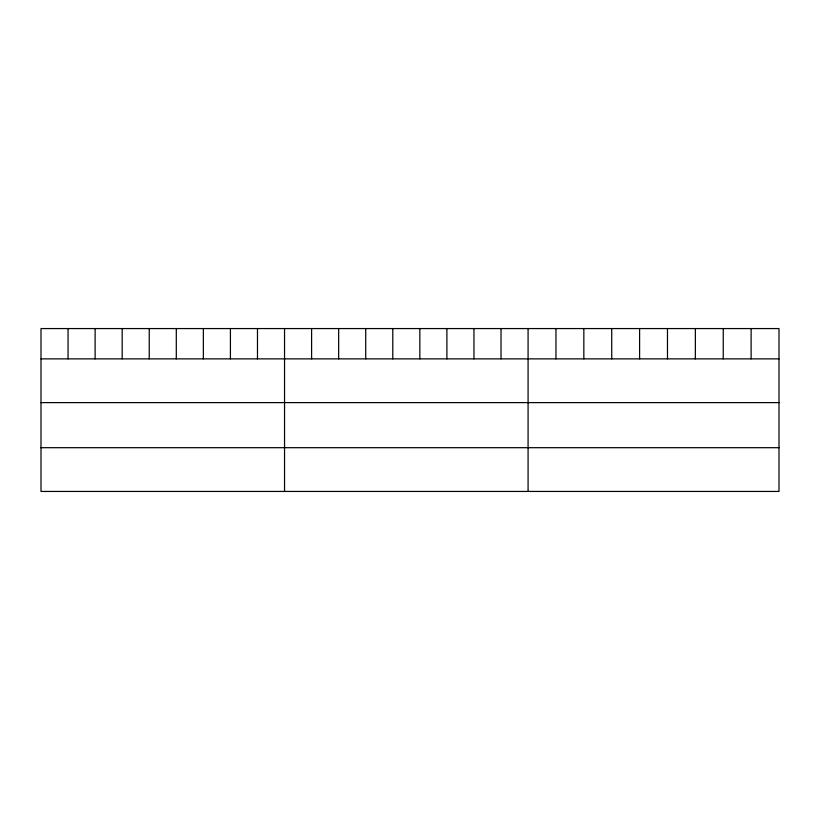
<?xml version="1.0" encoding="UTF-8"?>
<svg xmlns="http://www.w3.org/2000/svg" width="820" height="820" viewBox="0 0 820 820"><rect width="100%" height="100%" fill="white"/><g stroke="black" fill="none" stroke-linecap="round" stroke-linejoin="round"><path stroke-width="1.23" d="M779 358.873L779 491.436L41 491.436L41 328.564L779 328.564L779 358.873L41 358.873M41 402.62L779 402.62M41 447.689L779 447.689M751.12 328.564L751.12 358.873M723.24 328.564L723.24 358.873M695.36 328.564L695.36 358.873M667.48 328.564L667.48 358.873M639.6 328.564L639.6 358.873M611.72 328.564L611.72 358.873M583.84 328.564L583.84 358.873M555.96 328.564L555.96 358.873M528.08 328.564L528.08 491.436M501.02 328.564L501.02 358.873M473.96 328.564L473.96 358.873M446.9 328.564L446.9 358.873M419.84 328.564L419.84 358.873M392.78 328.564L392.78 358.873M365.72 328.564L365.72 358.873M338.66 328.564L338.66 358.873M311.6 328.564L311.6 358.873M284.54 328.564L284.54 491.436M257.48 328.564L257.48 358.873M230.42 328.564L230.42 358.873M203.36 328.564L203.36 358.873M176.3 328.564L176.3 358.873M149.24 328.564L149.24 358.873M122.18 328.564L122.18 358.873M95.12 328.564L95.12 358.873M68.06 328.564L68.06 358.873"/></g></svg>
